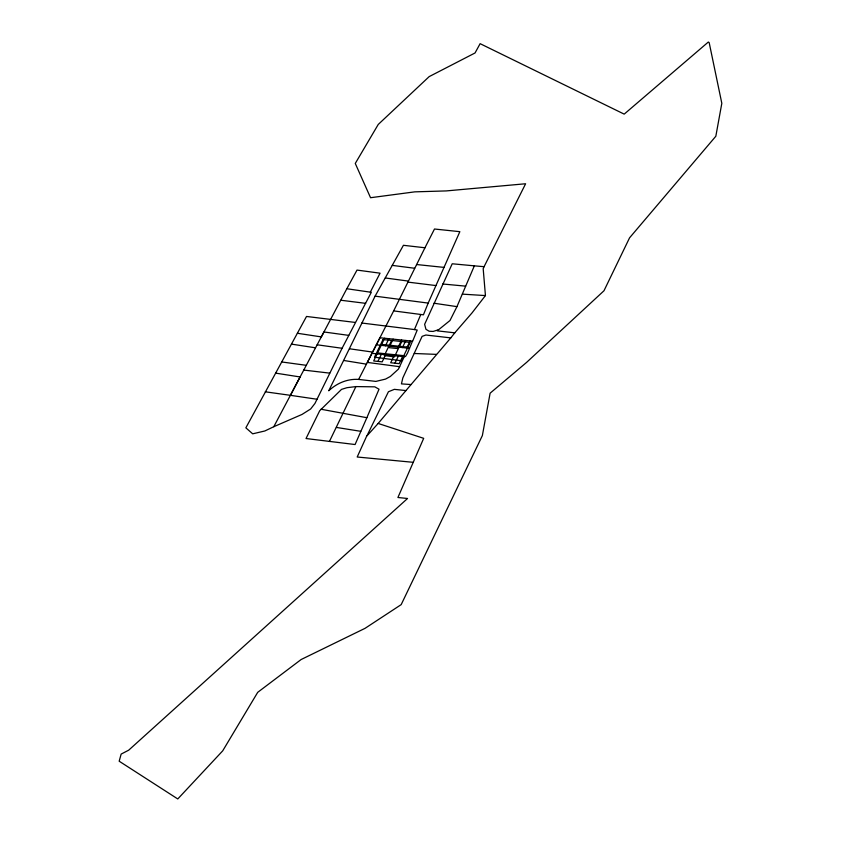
<?xml version="1.0" encoding="UTF-8"?>
<svg xmlns="http://www.w3.org/2000/svg" width="841" height="841" viewBox="0 0 841 841"><rect width="100%" height="100%" fill="white"/><g stroke="black" fill="none" stroke-linecap="round" stroke-linejoin="round"><path stroke-width="1.26" d="M428.185 303.086L423.433 314.818L393.662 310.907L358.634 379.417C347.47 378.65 336.82 383.191 328.757 390.781L375.097 296.158L403.417 245.299L424.947 247.769L434.492 229.015L459.848 231.674L428.185 303.086L375.097 296.158M484.069 266.692L483.186 268.668L485.436 295.58L471.99 312.947L454.771 332.836L437.246 330.839L449.977 320.526L456.957 306.639L474.345 265.84L484.069 266.692L525.614 183.759L446.245 190.918L414.823 191.853L370.545 197.719L355.27 163.448L378.24 124.457L429.173 76.615L475.039 52.972L480.116 43.669L624.201 114.134L708.311 42.05L709.163 42.576L721.82 103.317L715.828 136.242L629.562 237.835L603.985 290.755L526.603 362.387L490.114 393.189L482.366 435.575L401.178 604.626L365.089 628.311L301.12 659.533L257.714 692.332L222.697 750.855L177.777 798.95L119.18 761.21L121.146 754.093L128.694 750.183L407.549 498.482L397.919 497.504L423.685 438.329L378.166 423.454L366.634 436.216L357.194 457.01L413.173 462.308M412.479 341.162L407.433 353.304L405.499 356.531L404.342 356.489L398.466 369.083L390.35 376.463L385.514 379.102L375.864 381.404L358.634 379.417M361.788 323.018L414.434 329.567L420.752 314.545M366.865 417.704L379.018 389.215L374.813 386.839L355.901 386.587L346.955 387.69L341.52 389.383L319.706 410.734L306.029 438.529L355.081 444.532L366.865 417.704L321.01 409.241M474.345 265.84L452.227 263.78L424.631 324.321L425.945 329.294L429.162 331.238L433.147 331.428L438.235 329.84M411.028 384.547L401.441 383.885L402.828 377.924L422.098 336.368L425.893 335.023L450.787 337.893L454.771 332.836M393.662 310.907L424.947 247.769M329.409 441.483L355.901 386.587M273.788 426.713L302.035 414.424L310.634 408.999L314.944 403.47L342.077 348.279L371.312 292.3L346.828 288.736L273.788 426.713L264.82 430.981L252.689 433.83L245.856 427.827L306.523 316.458L355.228 322.429M377.104 353.861L373.688 360.968L382.182 361.861L385.599 354.755M384.621 338.24L377.556 352.915L403.817 355.669M377.935 361.409L381.351 354.313M385.451 345.788L388.878 338.692M391.591 340.468L384.326 355.543L394.397 356.878L401.788 341.53M393.125 339.133L389.026 347.659L397.52 348.542L401.62 340.027M394.103 355.648L390.687 362.744L399.181 363.638L402.597 356.542M394.934 363.196L398.35 356.09M402.45 347.575L405.877 340.468M406.708 348.016L410.124 340.92M367.012 435.701L388.416 391.759L394.345 389.351L405.951 390.571L450.787 337.893M414.434 329.567L417.22 330.05L412.647 341.183L379.974 337.756L367.275 362.408L399.727 366.708M370.324 292.09L380.058 273.178L357.005 270.087L346.828 288.736M265.283 391.811L290.418 395.323L300.079 376.957L275.659 373.131M378.166 423.454L405.951 390.571M414.287 353.493L436.416 354.376M462.392 294.14L485.436 295.58M442.692 283.995L465.662 286.15M416.558 264.526L443.922 267.385M381.667 344.4L407.917 347.154M376.337 344.831L409.504 348.311M371.964 353.325L404.237 356.71M303.717 370.072L329.714 373.131M407.696 282.082L435.869 285.562M340.805 300.226L365.625 303.338M392.295 265.388L414.624 268.258M385.283 277.972L408.253 281.073M348.742 335.37L323.974 331.974L321.315 336.905L297.399 333.267M281.567 361.935L306.071 365.288M317.152 344.789L342.077 348.279M349.467 348.773L372.51 352.064M290.418 395.323L317.12 399.265M433.998 303.223L456.957 306.639M291.48 344.116L315.48 347.806M336.432 427.428L360.757 431.317M343.748 360.463L366.434 364.164M383.002 339.564L374.508 357.194L401.367 360.757L410.198 342.413L383.002 339.564"/></g></svg>
